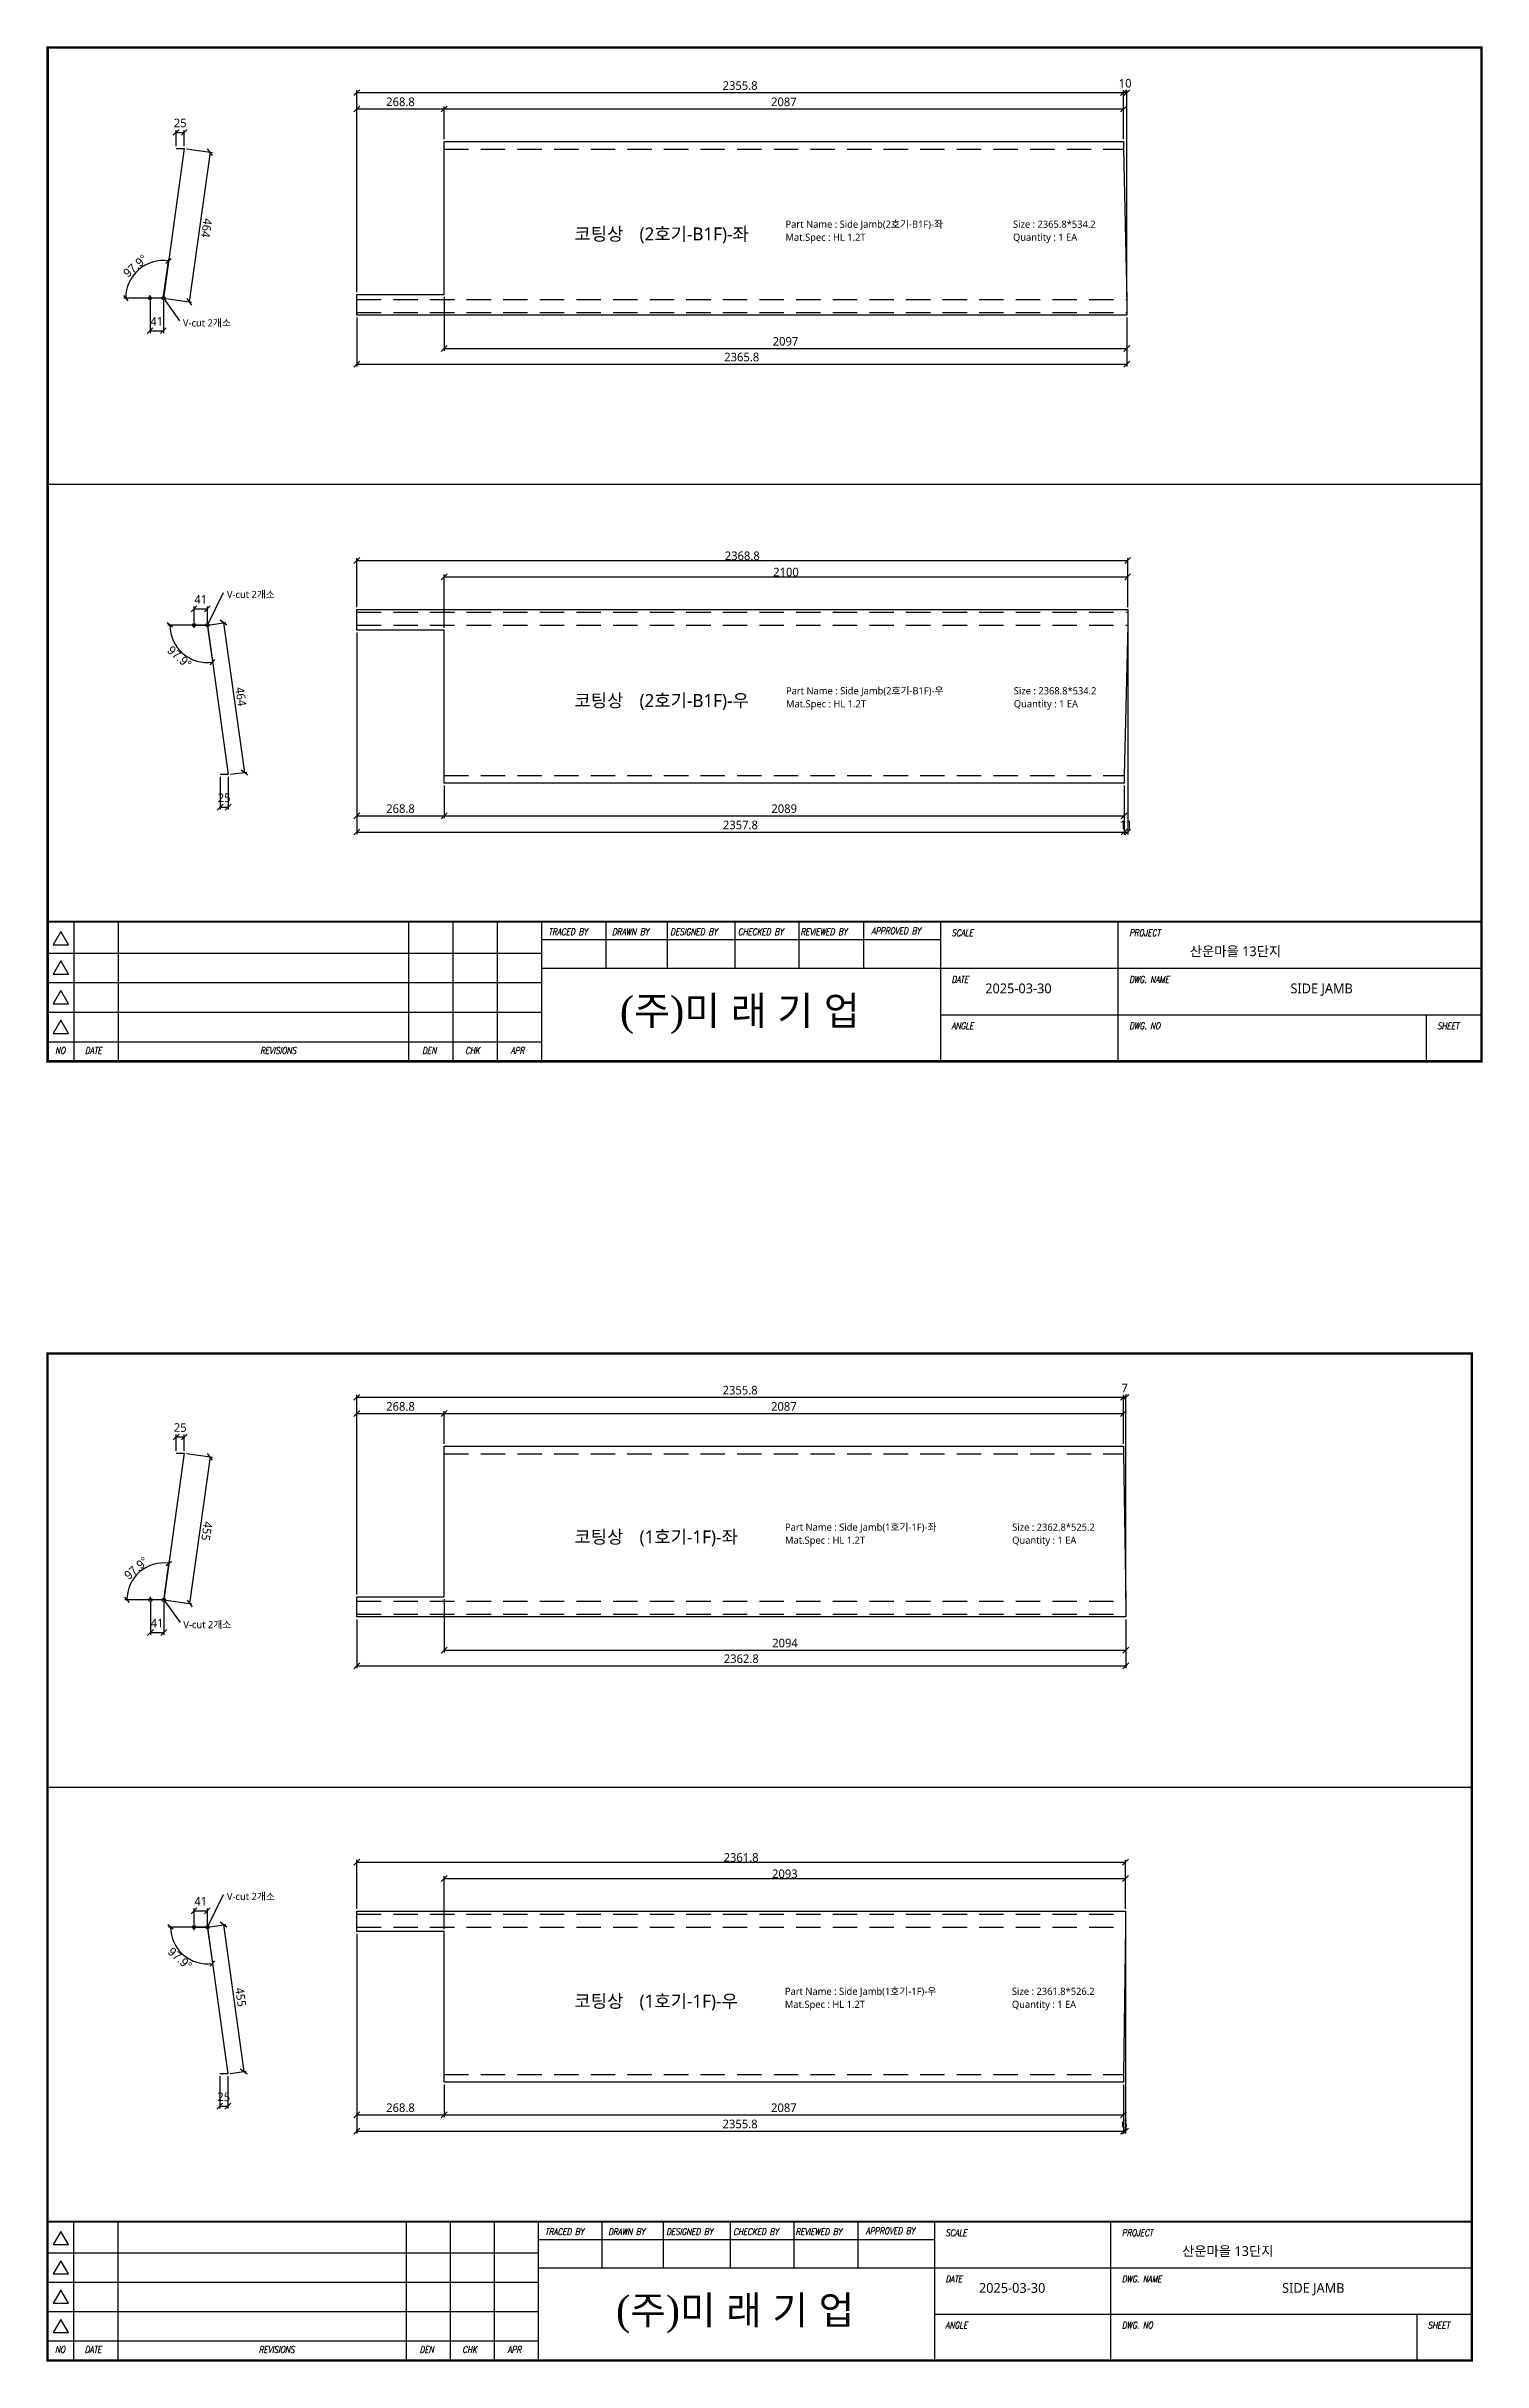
# Model space of a CAD drawing. Extents: x 674 to 10492, y -109346 to 1748.
# Drawn here: x 6046 to 10459, y -97337 to -90222 of the extents above; entities that cross this region are included whole.
import ezdxf
from ezdxf.enums import TextEntityAlignment as Align

# ---------------------------------------------------------------- set-up
doc = ezdxf.new("R2010")
doc.units = 0
doc.header["$LTSCALE"] = 10
doc.header["$MEASUREMENT"] = 0
doc.linetypes.add('DASHED2', pattern=[0.375, 0.25, -0.125])
doc.layers.get('0').update_dxf_attribs({"linetype": 'CONTINUOUS'})
for name, color, linetype in [('22', 8, 'DASHED2'), ('dim', 3, 'CONTINUOUS'), ('FROM', 7, 'CONTINUOUS'), ('레이져', 7, 'CONTINUOUS')]:
    doc.layers.add(name, color=color, linetype=linetype)
doc.styles.add('G1', font='batang.ttc', dxfattribs={"height": 20})
doc.styles.add('ITALICT', font='italict')
doc.styles.add('JKW', font='')
doc.styles.add('MIRAESTYLE', font='gulim.ttc')
doc.styles.add('YCKIM', font='gulim.ttc')
doc.styles.get('JKW').set_extended_font_data('NanumGothic')
doc.dimstyles.new('MIRAE', dxfattribs={"dimscale": 100, "dimtxt": 0.25, "dimasz": 0.15, "dimexe": 0.06, "dimexo": 0.06, "dimgap": 0.07, "dimtad": 1, "dimdec": 1, "dimtxsty": 'YCKIM', "dimblk": 'OBLIQUE', "dimcen": 2.5, "dimclrd": 3, "dimclre": 3, "dimclrt": 256, "dimadec": 1, "dimazin": 3, "dimtfac": 0.5, "dimtix": 1, "dimtmove": 0, "dimatfit": 3, "dimldrblk": 'OBLIQUE'})
doc.dimstyles.get("Standard").update_dxf_attribs({"dimtxt": 2.5, "dimasz": 2.5, "dimexe": 1.25, "dimexo": 0.625, "dimtad": 1, "dimtxsty": 'MIRAESTYLE', "dimcen": 2.5, "dimazin": 3, "dimtfac": 1, "dimtmove": 0, "dimatfit": 3})
doc.dimstyles.new('미래', dxfattribs={"dimscale": 120, "dimtxt": 0.2, "dimasz": 0.15, "dimexe": 0.06, "dimexo": 0.06, "dimgap": 0.07, "dimtad": 1, "dimdec": 1, "dimlfac": -1, "dimtxsty": 'JKW', "dimblk": 'OBLIQUE', "dimcen": 2.5, "dimclrd": 3, "dimclre": 3, "dimclrt": 256, "dimadec": 1, "dimazin": 2, "dimtfac": 0.5, "dimtmove": 1, "dimatfit": 3, "dimarcsym": 1})

# ---------------------------------------------------------------- blocks, each defined once
blk = doc.blocks.new('_OBLIQUE')
at = {"color": 0, "linetype": 'ByBlock'}
blk.add_line((-0.5, -0.5), (0.5, 0.5), dxfattribs=at)
blk = doc.blocks.new('3')
at = {"layer": 'FROM', "color": 7}
blk.add_line((25823.5, 11169), (25823.5, 11496.2), dxfattribs=at)
at = {"layer": 'FROM', "color": 2}
for p, q in [((25885.8, 11169), (25885.8, 11496.2)), ((25989.7, 11169), (25989.7, 11496.2)), ((26670, 11169), (26670, 11496.2)), ((26773.9, 11169), (26773.9, 11496.2)), ((26877.7, 11169), (26877.7, 11496.2)), ((25823.5, 11422.9), (26981.6, 11422.9)), ((25823.5, 11353.6), (26981.6, 11353.6)), ((25823.5, 11284.4), (26981.6, 11284.4)), ((25823.5, 11215.1), (26981.6, 11215.1))]:
    blk.add_line(p, q, dxfattribs=at)
at = {"layer": 'FROM', "color": 0}
for p, q in [((26981.6, 11169), (26981.6, 11496.2)), ((26981.6, 11454.7), (27915.7, 11454.7)), ((27131.3, 11496.2), (27131.3, 11387.2)), ((27276.5, 11387.2), (27276.5, 11496.2)), ((27434, 11496.2), (27434, 11387.2)), ((27583.7, 11496.2), (27583.7, 11387.2)), ((27735.3, 11496.2), (27735.3, 11387.2)), ((27915.7, 11496.2), (27915.7, 11169)), ((28332.2, 11169), (28332.2, 11496.2)), ((26981.6, 11387.2), (29183.5, 11387.2)), ((27915.7, 11278.1), (29183.5, 11278.1))]:
    blk.add_line(p, q, dxfattribs=at)
at = {"layer": 'FROM'}
blk.add_line((29053.7, 11278.1), (29053.7, 11169), dxfattribs=at)
at = {"layer": 'FROM', "color": 0, "const_width": 5.89}
blk.add_lwpolyline([(25823.5, 11169), (29183.5, 11169), (29183.5, 13545), (25823.5, 13545)], close=True, dxfattribs=at)
at = {"layer": 'FROM', "color": 0, "const_width": 4.87}
blk.add_lwpolyline([(25823.5, 11496.2), (29183.5, 11496.2)], dxfattribs=at)
at = {"layer": 'FROM', "color": 2}
for points in [[(25854.7, 11473.5), (25836.7, 11442.3), (25872.7, 11442.3)], [(25854.7, 11404.3), (25836.7, 11373.1), (25872.7, 11373.1)], [(25854.7, 11335), (25836.7, 11303.8), (25872.7, 11303.8)], [(25854.7, 11265.7), (25836.7, 11234.6), (25872.7, 11234.6)]]:
    blk.add_lwpolyline(points, close=True, dxfattribs=at)
at = {"layer": 'FROM', "color": 4, "style": 'ITALICT', "width": 0.8}
for s, height, p in [('TRACED BY', 15.58, (26997.2, 11465)), ('DRAWN BY', 15.58, (27146.3, 11465)), ('DESIGNED BY', 15.583, (27282.8, 11465)), ('CHECKED BY', 15.58, (27441.2, 11465)), ('REVIEWED BY', 15.583, (27587.9, 11465)), ('APPROVED BY', 15.583, (27753.8, 11466.9)), ('SCALE', 15.58, (27941.7, 11462.5)), ('PROJECT', 15.58, (28358.1, 11462.5)), ('DATE', 15.58, (27941.7, 11353.4)), ('DWG. NAME', 15.58, (28358.1, 11353.4)), ('ANGLE', 15.58, (27941.7, 11244.4)), ('DWG. NO', 15.58, (28358.1, 11244.4)), ('SHEET', 15.58, (29079.6, 11244.4)), ('NO', 15.58, (25841.2, 11186.7)), ('DATE', 15.58, (25911.2, 11186.7)), ('REVISIONS', 15.58, (26321.6, 11186.7)), ('DEN', 15.58, (26701.4, 11186.7)), ('CHK', 15.58, (26802.1, 11186.7)), ('APR', 15.58, (26908.6, 11186.7))]:
    blk.add_text(s, height=height, dxfattribs=at).set_placement(p)
blk = doc.blocks.new('side_frame')
at = {"color": 8}
blk.add_line((4556.9, 1833.1), (0, 1833.1), dxfattribs=at)
at = {"xscale": 1.356231088589885, "yscale": 1.356231088589885, "zscale": 1.356231088589885}
blk.add_blockref('3', (-35022.6, -15147.7), dxfattribs=at)
at = {"style": 'G1'}
blk.add_text('(주)미 래 기 업', height=90.59, dxfattribs=at).set_placement((2199.9, 152.1), align=Align.MIDDLE)

msp = doc.modelspace()

# ---------------------------------------------------------------- linework, layer by layer
for p, q in [((6470, -90536), (6405.83, -90995.54)), ((6445, -90536), (6470, -90536)), ((6364.83, -90995.54), (6364.83, -90986.54)), ((6405.83, -90995.54), (6364.83, -90995.54)), ((6500, -92009), (6500, -92000)), ((6500, -92000), (6541, -92000)), ((6541, -92000), (6605.17, -92459.54)), ((6605.17, -92459.54), (6580.17, -92459.54)), ((6470, -94545), (6407.1, -94995.63)), ((6445, -94545), (6470, -94545)), ((6366.1, -94995.63), (6366.1, -94986.63)), ((6407.1, -94995.63), (6366.1, -94995.63)), ((6500, -96011), (6500, -96001)), ((6500, -96001), (6541, -96001)), ((6541, -96001), (6603.9, -96451.63)), ((6603.9, -96451.63), (6578.9, -96451.63))]:
    msp.add_line(p, q)
at = {"color": 6}
for centre in [(6364.83, -90995.54), (6405.83, -90995.54), (6500, -92000), (6541, -92000), (6366.1, -94995.63), (6407.1, -94995.63), (6500, -96001), (6541, -96001)]:
    msp.add_circle(centre, 5, dxfattribs=at)
at = {"layer": '22', "ltscale": 30}
for p, q in [((7268.8, -90537.8), (9355.8, -90537.8)), ((7000, -91000), (9365.8, -91000)), ((7000, -91039.8), (9365.8, -91039.8)), ((7000, -91960.2), (9368.8, -91960.2)), ((7000, -92000), (9368.8, -92000)), ((7268.8, -92462.2), (9357.8, -92462.2)), ((7268.8, -94546.8), (9355.8, -94546.8)), ((7000, -95000), (9362.8, -95000)), ((7000, -95039.8), (9362.8, -95039.8)), ((7000, -95961.2), (9361.8, -95961.2)), ((7000, -96001), (9361.8, -96001)), ((7268.8, -96454.2), (9355.8, -96454.2))]:
    msp.add_line(p, q, dxfattribs=at)
at = {"layer": '레이져'}
for p, q in [((7268.8, -90514), (9355.8, -90514)), ((7268.8, -90537.8), (7268.8, -90514)), ((7268.8, -90984.4), (7268.8, -90537.8)), ((7268.8, -90537.8), (7268.8, -90537.8)), ((9355.8, -90514), (9355.8, -90537.8)), ((9355.8, -90537.8), (9365.8, -91000)), ((7000, -91000), (7000, -90984.4)), ((7000, -90984.4), (7268.8, -90984.4)), ((7000, -91039.8), (7000, -91000)), ((9365.8, -91000), (9365.8, -91039.8)), ((7000, -91048.2), (7000, -91039.8)), ((9365.8, -91048.2), (7000, -91048.2)), ((9365.8, -91039.8), (9365.8, -91048.2)), ((7000, -91951.8), (9368.8, -91951.8)), ((7000, -91960.2), (7000, -91951.8)), ((7000, -92000), (7000, -91960.2)), ((9368.8, -91951.8), (9368.8, -91960.2)), ((9368.8, -91960.2), (9368.8, -92000)), ((7000, -92015.6), (7000, -92000)), ((7268.8, -92015.6), (7000, -92015.6)), ((7268.8, -92462.2), (7268.8, -92015.6)), ((9368.8, -92000), (9357.8, -92462.2)), ((7268.8, -92486), (7268.8, -92462.2)), ((9357.8, -92486), (7268.8, -92486)), ((9357.8, -92462.2), (9357.8, -92486)), ((9357.8, -92486), (9357.8, -92486)), ((7268.8, -94523), (9355.8, -94523)), ((7268.8, -94546.8), (7268.8, -94523)), ((7268.8, -94986.3), (7268.8, -94546.8)), ((7268.8, -94546.8), (7268.8, -94546.8)), ((9355.8, -94523), (9355.8, -94546.8)), ((9355.8, -94546.8), (9362.8, -95000)), ((7000, -95000), (7000, -94986.3)), ((7000, -94986.3), (7268.8, -94986.3)), ((7000, -95039.8), (7000, -95000)), ((7000, -95048.2), (7000, -95039.8)), ((9362.8, -95048.2), (7000, -95048.2)), ((9362.8, -95000), (9362.8, -95039.8)), ((9362.8, -95039.8), (9362.8, -95048.2)), ((7000, -95951.8), (9361.8, -95951.8)), ((7000, -95961.2), (7000, -95951.8)), ((7000, -96001), (7000, -95961.2)), ((9361.8, -95951.8), (9361.8, -95961.2)), ((9361.8, -95961.2), (9361.8, -96001)), ((7000, -96014.7), (7000, -96001)), ((7268.8, -96014.7), (7000, -96014.7)), ((7268.8, -96454.2), (7268.8, -96014.7)), ((9361.8, -96001), (9355.8, -96454.2)), ((7268.8, -96478), (7268.8, -96454.2)), ((9355.8, -96478), (7268.8, -96478)), ((9355.8, -96454.2), (9355.8, -96478)), ((9355.8, -96478), (9355.8, -96478))]:
    msp.add_line(p, q, dxfattribs=at)

# ---------------------------------------------------------------- block references
for p, xscale, yscale in [((6050, -93340.8, 0.97), 0.9667870036101083, 0.9667870036101083), ((6050, -97332.8, 0.96), 0.9602888086642599, 0.9602888086642599)]:
    msp.add_blockref('side_frame', p, dxfattribs=dict(xscale=xscale, yscale=yscale))

# ---------------------------------------------------------------- texts
at = {"style": 'JKW'}
for s, height, p in [('코팅상', 40, (7668.8, -90798.26)), ('Part Name : Side Jamb(2호기-B1F)-좌', 22, (8317.3, -90768.26)), ('Size : 2365.8*534.2 ', 22, (9016.3, -90768.26)), ('Mat.Spec : HL 1.2T ', 22, (8317.3, -90808.26)), ('Quantity : 1 EA ', 22, (9016.3, -90808.26)), ('코팅상', 40, (7668.8, -92232)), ('Part Name : Side Jamb(2호기-B1F)-우', 22, (8318.8, -92202)), ('Size : 2368.8*534.2 ', 22, (9018.8, -92202)), ('Mat.Spec : HL 1.2T ', 22, (8318.8, -92242)), ('Quantity : 1 EA ', 22, (9018.8, -92242)), ('산운마을 13단지', 30, (9559.44, -93002.42)), ('2025-03-30', 30, (8931.03, -93116.51)), ('SIDE JAMB', 30, (9868.81, -93116.51)), ('Part Name : Side Jamb(1호기-1F)-좌', 22, (8315.8, -94772.17)), ('Size : 2362.8*525.2 ', 22, (9013.8, -94772.17)), ('코팅상', 40, (7668.8, -94802.17)), ('Mat.Spec : HL 1.2T ', 22, (8315.8, -94812.17)), ('Quantity : 1 EA ', 22, (9013.8, -94812.17)), ('Part Name : Side Jamb(1호기-1F)-우', 22, (8315.3, -96198.5)), ('Size : 2361.8*526.2 ', 22, (9012.97, -96198.5)), ('코팅상', 40, (7668.8, -96228.5)), ('Mat.Spec : HL 1.2T ', 22, (8315.3, -96238.5)), ('Quantity : 1 EA ', 22, (9012.97, -96238.5)), ('산운마을 13단지', 30, (9535.85, -96996.7)), ('2025-03-30', 30, (8911.66, -97110.01)), ('SIDE JAMB', 30, (9843.14, -97110.01))]:
    msp.add_text(s, height=height, dxfattribs=at).set_placement(p, align=Align.MIDDLE_LEFT)
at = {"char_height": 22, "attachment_point": 1, "style": 'JKW'}
for insert in [(6465.83, -91060.54), (6601, -91895), (6467.1, -95060.63), (6601, -95896)]:
    msp.add_mtext('V-cut 2개소', dxfattribs=dict(at, insert=insert))
at = {"layer": '레이져', "style": 'JKW'}
for s, p in [('(2호기-B1F)-좌', (7868.8, -90798.26)), ('(2호기-B1F)-우', (7868.8, -92232)), ('(1호기-1F)-좌', (7868.8, -94802.17)), ('(1호기-1F)-우', (7868.8, -96228.5))]:
    msp.add_text(s, height=40, dxfattribs=at).set_placement(p, align=Align.MIDDLE_LEFT)

# ---------------------------------------------------------------- dimensions: what is measured, and where the dimension line sits
for base, line1, line2 in [((6391.62, -90880.66), ((6364.83, -90995.54), (6405.83, -90995.54)), ((6405.83, -90995.54), (6470, -90536))), ((6531.79, -92114.89), ((6541, -92000), (6605.17, -92459.54)), ((6541, -92000), (6500, -92000))), ((6392.57, -94882.97), ((6366.1, -94995.63), (6407.1, -94995.63)), ((6407.1, -94995.63), (6470, -94545))), ((6531.48, -96113.66), ((6541, -96001), (6603.9, -96451.63)), ((6541, -96001), (6500, -96001)))]:
    msp.add_angular_dim_2l(base=base, line1=line1, line2=line2, dimstyle='mirae', override={"dimtxt": 0.27, "dimgap": 0.02, "dimdec": 0, "dimlfac": 1, "dimdsep": 46, "dimclrt": 7}).render()
at = {"layer": 'dim'}
for base, p1, p2, override in [((7000, -90364), (7000, -90984.4), (9355.8, -90514), {"dimtxt": 0.22, "dimgap": 0.07, "dimdec": 1, "dimlfac": 1, "dimdsep": 46, "dimclrt": 7}), ((9355.8, -90364), (9355.8, -90514), (9365.8, -91000), {"dimtxt": 0.22, "dimgap": 0.07, "dimdec": 1, "dimlfac": 1, "dimdsep": 46, "dimclrt": 7}), ((7000, -90414), (7000, -90984.4), (7268.8, -90514), {"dimtxt": 0.22, "dimgap": 0.07, "dimdec": 1, "dimlfac": 1, "dimdsep": 46, "dimclrt": 7}), ((7268.8, -90414), (7268.8, -90514), (9355.8, -90514), {"dimtxt": 0.22, "dimgap": 0.07, "dimdec": 1, "dimlfac": 1, "dimdsep": 46, "dimclrt": 7}), ((6445, -90486), (6445, -90536), (6470, -90536), {"dimtxt": 0.22, "dimgap": 0.07, "dimdec": 1, "dimlfac": 1, "dimdsep": 46, "dimclrt": 7}), ((6364.83, -91095.54), (6364.83, -90995.54), (6405.83, -90995.54), {"dimtxt": 0.22, "dimgap": 0.07, "dimdec": 1, "dimlfac": 1, "dimdsep": 46, "dimclrt": 7}), ((7268.8, -91150), (7268.8, -90984.4), (9365.8, -91048.2), {"dimtxt": 0.22, "dimgap": 0.07, "dimdec": 1, "dimlfac": 1, "dimdsep": 46, "dimclrt": 7}), ((7000, -91198.2), (7000, -91048.2), (9365.8, -91048.2), {"dimtxt": 0.22, "dimgap": 0.07, "dimdec": 1, "dimlfac": 1, "dimdsep": 46, "dimclrt": 7}), ((7000, -91801.8), (7000, -91951.8), (9368.8, -91951.8), {"dimtxt": 0.22, "dimgap": 0.01, "dimdec": 1, "dimlfac": 1, "dimdsep": 46, "dimclrt": 7}), ((7268.8, -91851.8), (7268.8, -92015.6), (9368.8, -91951.8), {"dimtxt": 0.22, "dimgap": 0.01, "dimdec": 1, "dimlfac": 1, "dimdsep": 46, "dimclrt": 7}), ((6500, -91950), (6500, -92000), (6541, -92000), {"dimtxt": 0.22, "dimgap": 0.07, "dimdec": 1, "dimlfac": 1, "dimdsep": 46, "dimclrt": 7}), ((7000, -92586), (7000, -92015.6), (7268.8, -92486), {"dimtxt": 0.22, "dimgap": 0.07, "dimdec": 1, "dimlfac": 1, "dimdsep": 46, "dimclrt": 7}), ((7000, -92636), (7000, -92015.6), (9357.8, -92486), {"dimtxt": 0.22, "dimgap": 0.07, "dimdec": 1, "dimlfac": 1, "dimdsep": 46, "dimclrt": 7}), ((9357.8, -92636), (9357.8, -92486), (9368.8, -92000), {"dimtxt": 0.22, "dimgap": 0.01, "dimdec": 1, "dimlfac": 1, "dimdsep": 46, "dimclrt": 7}), ((6580.17, -92559.54), (6580.17, -92459.54), (6605.17, -92459.54), {"dimtxt": 0.22, "dimgap": 0.07, "dimdec": 1, "dimlfac": 1, "dimdsep": 46, "dimclrt": 7}), ((7268.8, -92586), (7268.8, -92486), (9357.8, -92486), {"dimtxt": 0.22, "dimgap": 0.07, "dimdec": 1, "dimlfac": 1, "dimdsep": 46, "dimclrt": 7}), ((7000, -94373), (7000, -94986.3), (9355.8, -94523), {"dimtxt": 0.22, "dimgap": 0.07, "dimdec": 1, "dimlfac": 1, "dimdsep": 46, "dimclrt": 7}), ((9355.8, -94373), (9355.8, -94523), (9362.8, -95000), {"dimtxt": 0.22, "dimgap": 0.07, "dimdec": 1, "dimlfac": 1, "dimdsep": 46, "dimclrt": 7}), ((7000, -94423), (7000, -94986.3), (7268.8, -94523), {"dimtxt": 0.22, "dimgap": 0.07, "dimdec": 1, "dimlfac": 1, "dimdsep": 46, "dimclrt": 7}), ((7268.8, -94423), (7268.8, -94523), (9355.8, -94523), {"dimtxt": 0.22, "dimgap": 0.07, "dimdec": 1, "dimlfac": 1, "dimdsep": 46, "dimclrt": 7}), ((6445, -94495), (6445, -94545), (6470, -94545), {"dimtxt": 0.22, "dimgap": 0.07, "dimdec": 1, "dimlfac": 1, "dimdsep": 46, "dimclrt": 7}), ((6366.1, -95095.63), (6366.1, -94995.63), (6407.1, -94995.63), {"dimtxt": 0.22, "dimgap": 0.07, "dimdec": 1, "dimlfac": 1, "dimdsep": 46, "dimclrt": 7}), ((7000, -95198.2), (7000, -95048.2), (9362.8, -95048.2), {"dimtxt": 0.22, "dimgap": 0.07, "dimdec": 1, "dimlfac": 1, "dimdsep": 46, "dimclrt": 7}), ((7268.8, -95150), (7268.8, -94986.3), (9362.8, -95048.2), {"dimtxt": 0.22, "dimgap": 0.07, "dimdec": 1, "dimlfac": 1, "dimdsep": 46, "dimclrt": 7}), ((7000, -95801.8), (7000, -95951.8), (9361.8, -95951.8), {"dimtxt": 0.22, "dimgap": 0.01, "dimdec": 1, "dimlfac": 1, "dimdsep": 46, "dimclrt": 7}), ((7268.8, -95851.8), (7268.8, -96014.7), (9361.8, -95951.8), {"dimtxt": 0.22, "dimgap": 0.01, "dimdec": 1, "dimlfac": 1, "dimdsep": 46, "dimclrt": 7}), ((6500, -95951), (6500, -96001), (6541, -96001), {"dimtxt": 0.22, "dimgap": 0.07, "dimdec": 1, "dimlfac": 1, "dimdsep": 46, "dimclrt": 7}), ((7000, -96578), (7000, -96014.7), (7268.8, -96478), {"dimtxt": 0.22, "dimgap": 0.07, "dimdec": 1, "dimlfac": 1, "dimdsep": 46, "dimclrt": 7}), ((7000, -96628), (7000, -96014.7), (9355.8, -96478), {"dimtxt": 0.22, "dimgap": 0.07, "dimdec": 1, "dimlfac": 1, "dimdsep": 46, "dimclrt": 7}), ((9355.8, -96628), (9355.8, -96478), (9361.8, -96001), {"dimtxt": 0.22, "dimgap": 0.01, "dimdec": 1, "dimlfac": 1, "dimdsep": 46, "dimclrt": 7}), ((6578.9, -96551.63), (6578.9, -96451.63), (6603.9, -96451.63), {"dimtxt": 0.22, "dimgap": 0.07, "dimdec": 1, "dimlfac": 1, "dimdsep": 46, "dimclrt": 7}), ((7268.8, -96578), (7268.8, -96478), (9355.8, -96478), {"dimtxt": 0.22, "dimgap": 0.07, "dimdec": 1, "dimlfac": 1, "dimdsep": 46, "dimclrt": 7})]:
    msp.add_linear_dim(base=base, p1=p1, p2=p2, dimstyle='미래', override=override, dxfattribs=at).render()
for base, p1, p2, angle in [((6549.23, -90547.06), (6470, -90536), (6405.83, -90995.54), 262.050641), ((6590.52, -91993.09), (6541, -92000), (6605.17, -92459.54), 277.949359), ((6549.23, -94556.06), (6470, -94545), (6407.1, -94995.63), 262.053537), ((6590.52, -95994.09), (6541, -96001), (6603.9, -96451.63), 277.946463)]:
    msp.add_linear_dim(base=base, p1=p1, p2=p2, angle=angle, dimstyle='미래', override={"dimtxt": 0.22, "dimgap": 0.07, "dimdec": 1, "dimlfac": 1, "dimdsep": 46, "dimclrt": 7}, dxfattribs=at).render()

# ---------------------------------------------------------------- leaders
for points in [[(6405.83, -90995.54), (6455.83, -91065.54)], [(6541, -92000), (6591, -91900)], [(6407.1, -94995.63), (6457.1, -95065.63)], [(6541, -96001), (6591, -95901)]]:
    msp.add_leader(points, dimstyle='Standard', dxfattribs=at)

doc.saveas('drawing.dxf')
